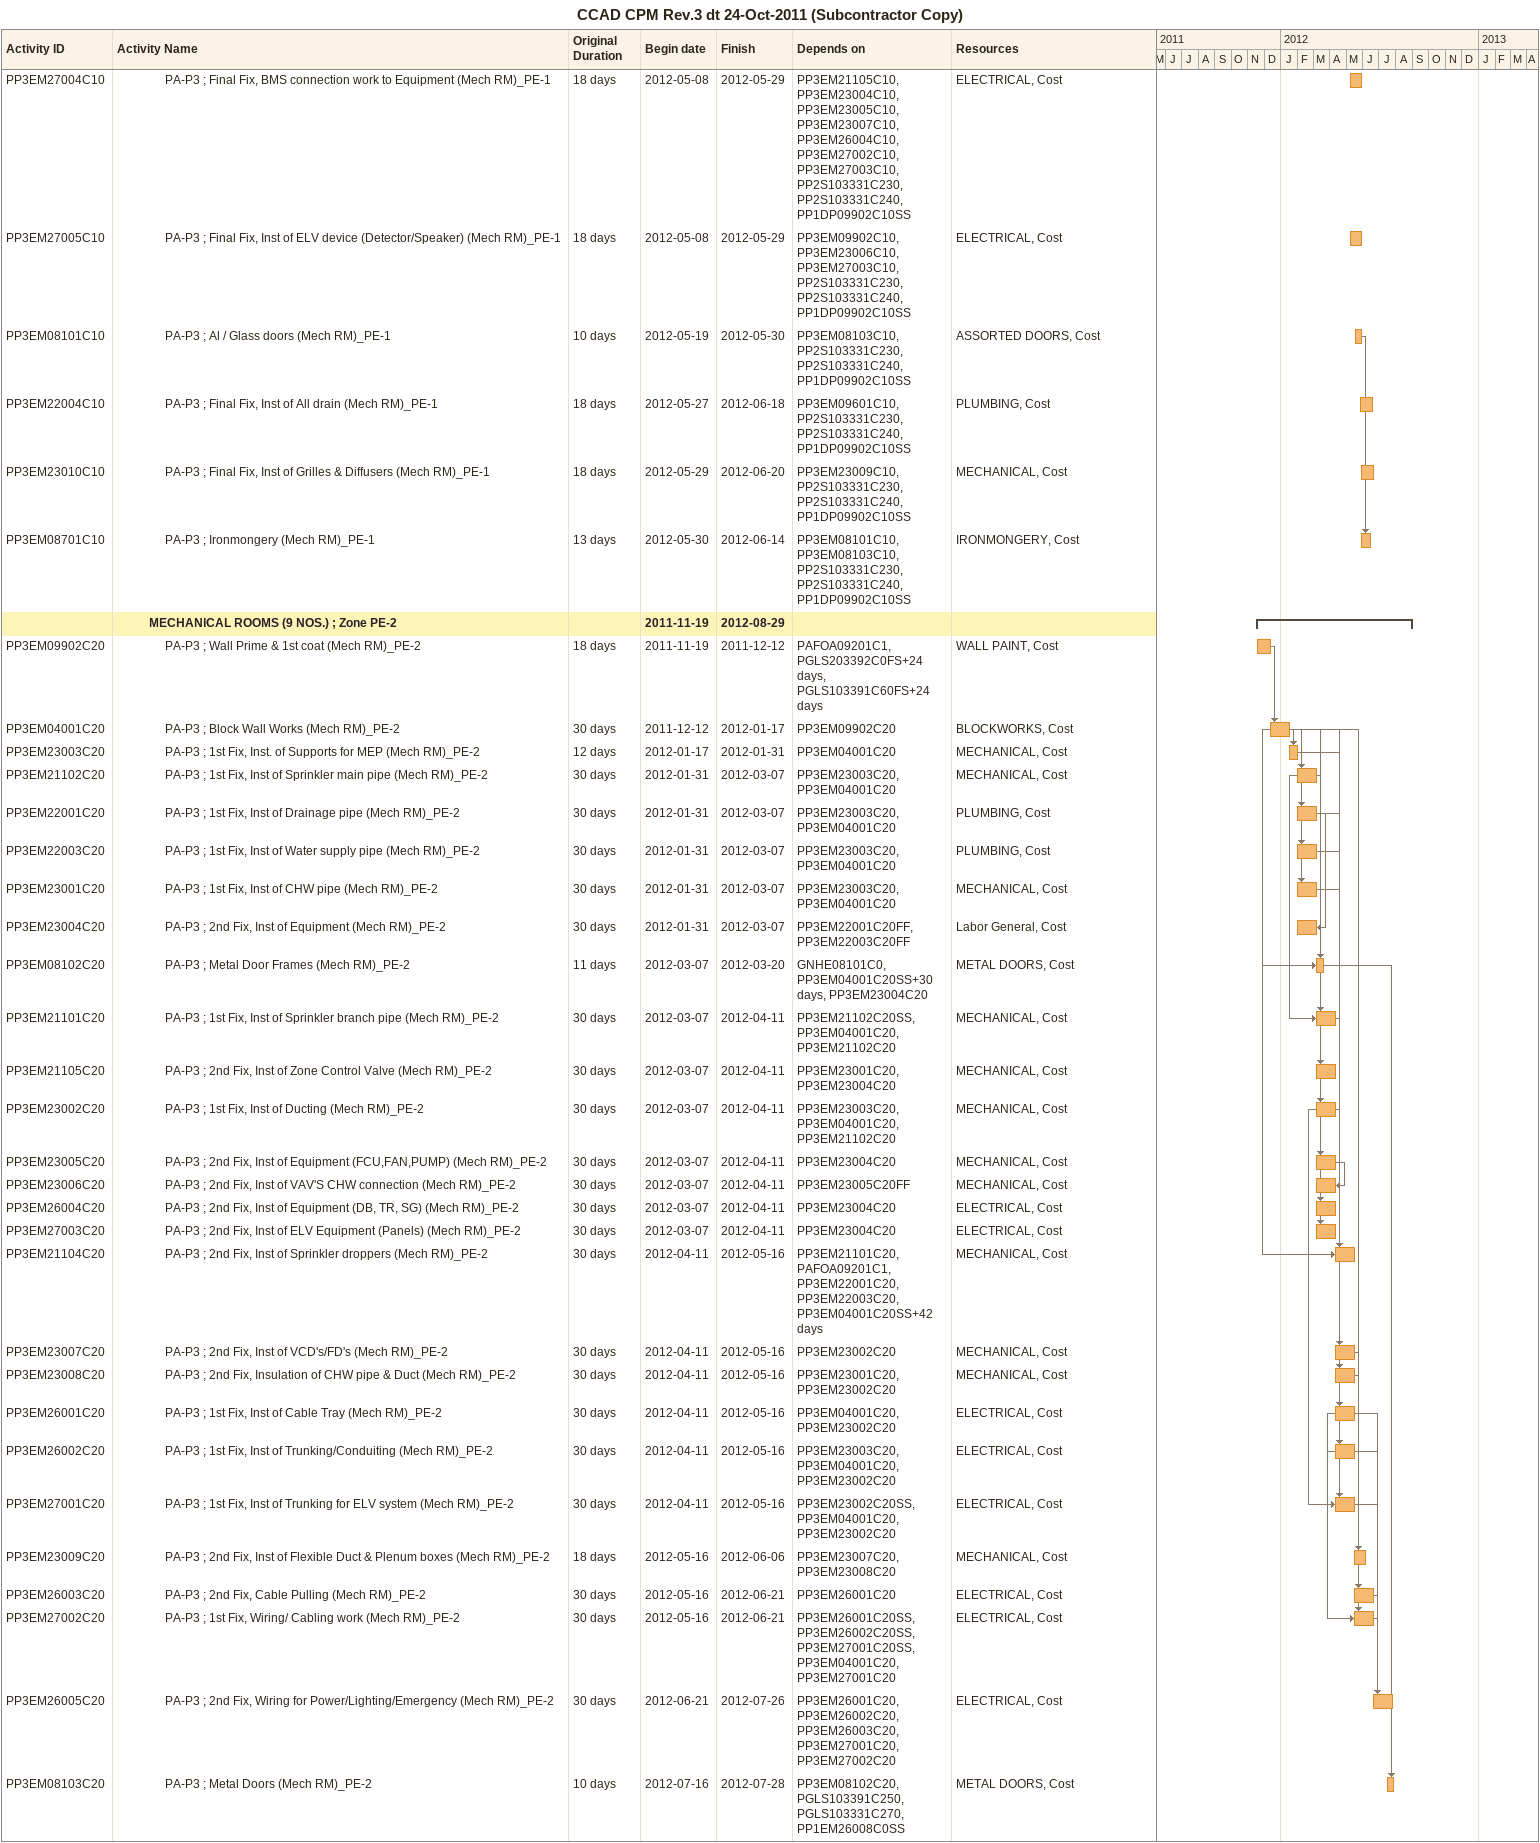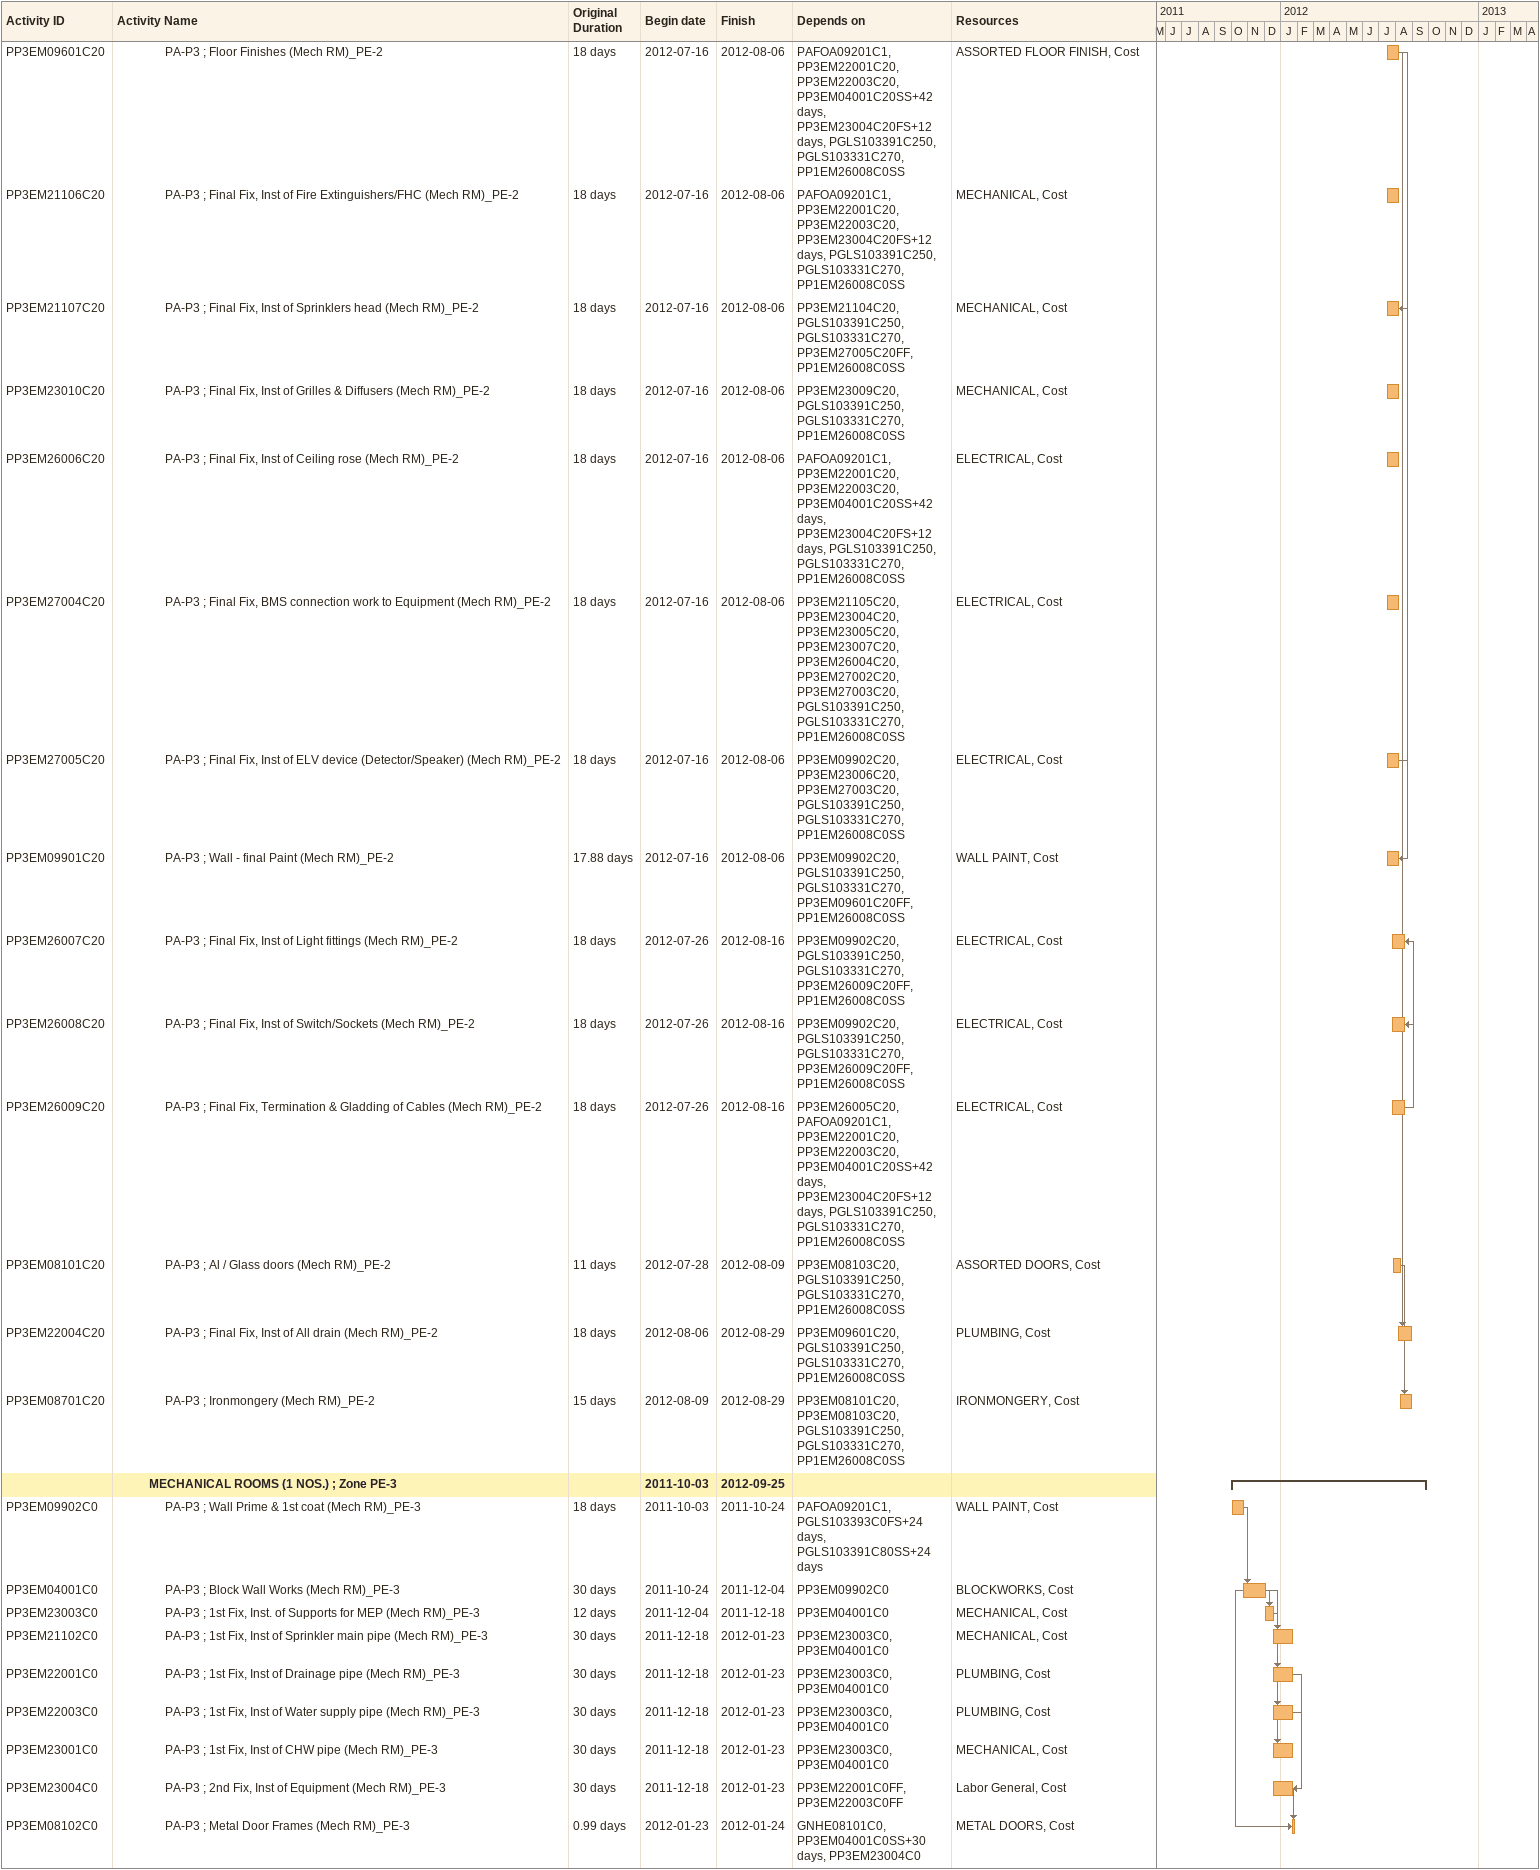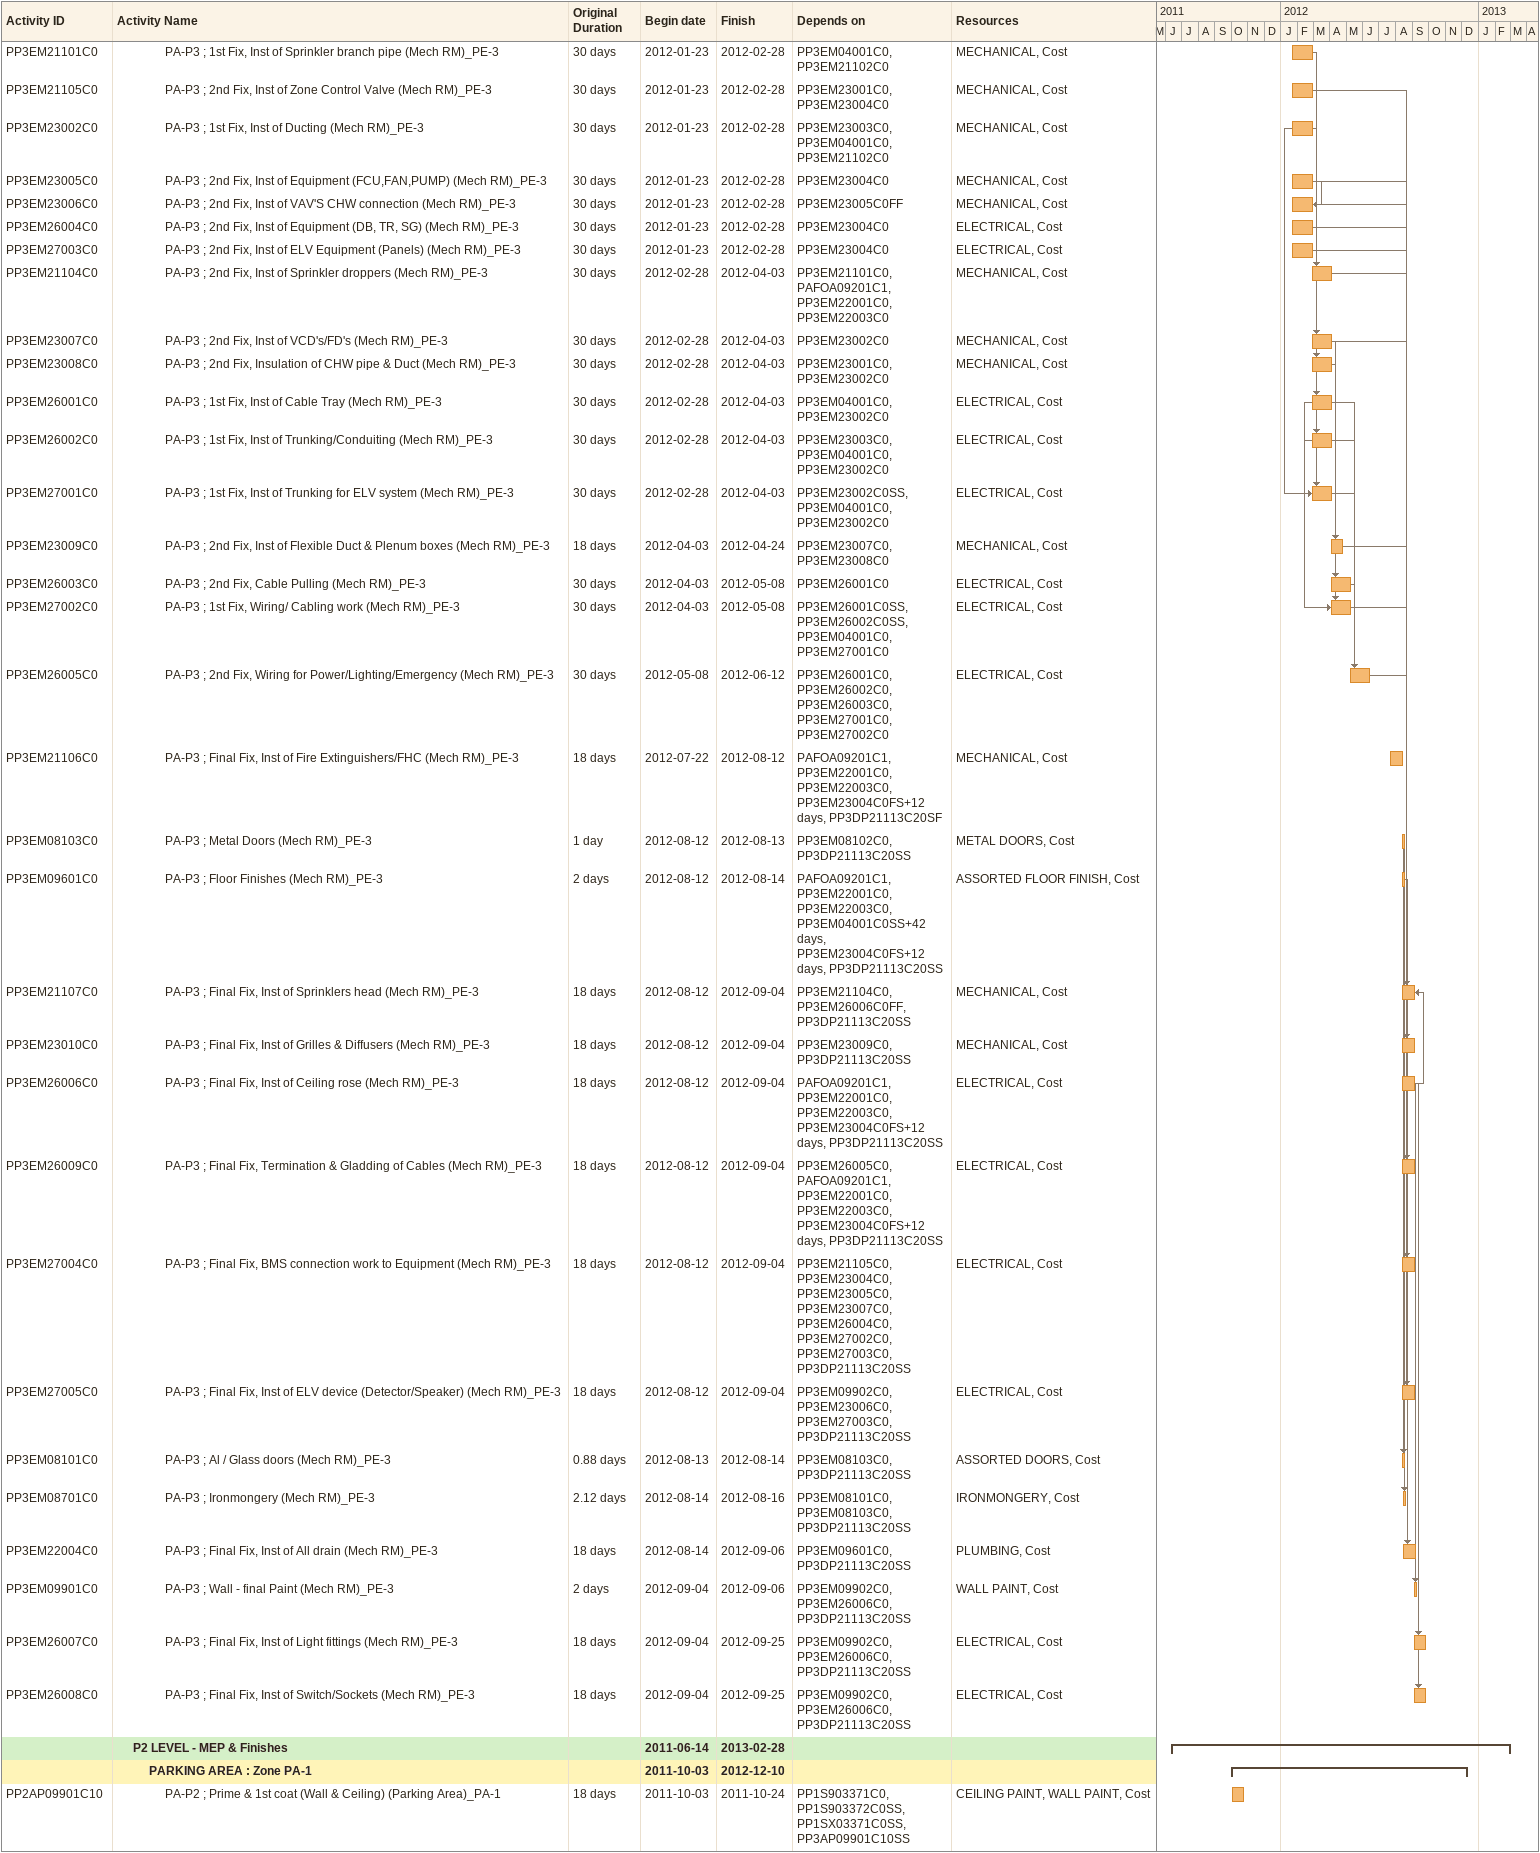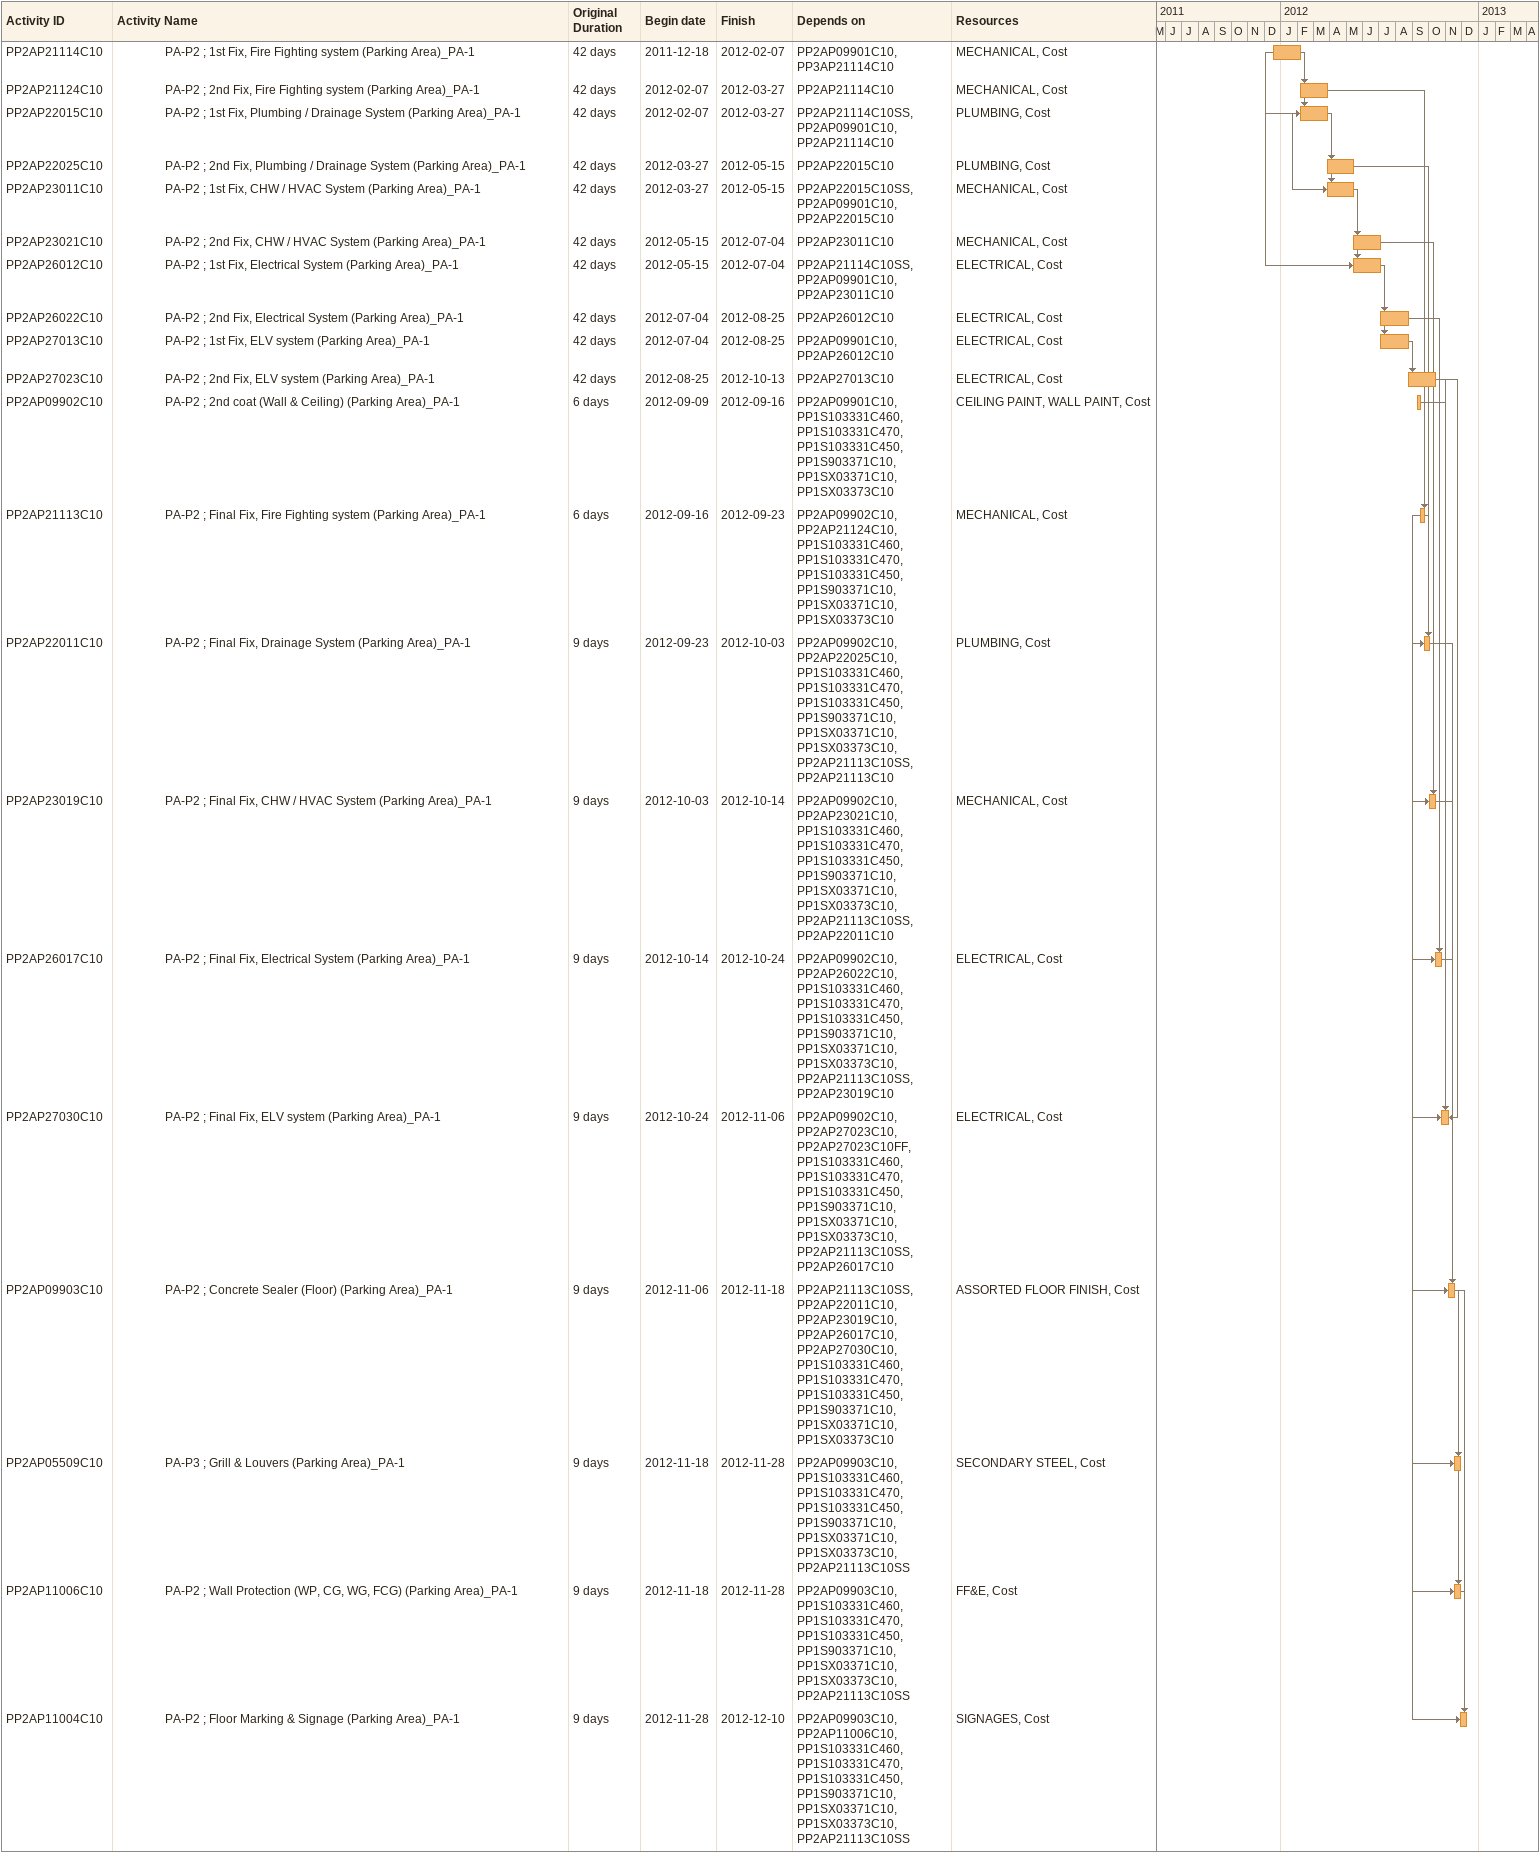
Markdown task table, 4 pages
CCAD CPM Rev.3 dt 24-Oct-2011 (Subcontractor Copy)

| ID | Level | Task | Original duration | Start | Finish | Predecessors | Resources |
|---|---|---|---|---|---|---|---|
| PP3EM27004C10 | 4 | PA-P3 ; Final Fix, BMS connection work to Equipment (Mech RM)_PE-1 | 18d | 2012-05-08 | 2012-05-29 | PP3EM21105C10, PP3EM23004C10, PP3EM23005C10, PP3EM23007C10, PP3EM26004C10, PP3EM27002C10, PP3EM27003C10, PP2S103331C230, PP2S103331C240, PP1DP09902C10SS | ELECTRICAL, Cost |
| PP3EM27005C10 | 4 | PA-P3 ; Final Fix, Inst of ELV device (Detector/Speaker) (Mech RM)_PE-1 | 18d | 2012-05-08 | 2012-05-29 | PP3EM09902C10, PP3EM23006C10, PP3EM27003C10, PP2S103331C230, PP2S103331C240, PP1DP09902C10SS | ELECTRICAL, Cost |
| PP3EM08101C10 | 4 | PA-P3 ; Al / Glass doors (Mech RM)_PE-1 | 10d | 2012-05-19 | 2012-05-30 | PP3EM08103C10, PP2S103331C230, PP2S103331C240, PP1DP09902C10SS | ASSORTED DOORS, Cost |
| PP3EM22004C10 | 4 | PA-P3 ; Final Fix, Inst of All drain (Mech RM)_PE-1 | 18d | 2012-05-27 | 2012-06-18 | PP3EM09601C10, PP2S103331C230, PP2S103331C240, PP1DP09902C10SS | PLUMBING, Cost |
| PP3EM23010C10 | 4 | PA-P3 ; Final Fix, Inst of Grilles & Diffusers (Mech RM)_PE-1 | 18d | 2012-05-29 | 2012-06-20 | PP3EM23009C10, PP2S103331C230, PP2S103331C240, PP1DP09902C10SS | MECHANICAL, Cost |
| PP3EM08701C10 | 4 | PA-P3 ; Ironmongery (Mech RM)_PE-1 | 13d | 2012-05-30 | 2012-06-14 | PP3EM08101C10, PP3EM08103C10, PP2S103331C230, PP2S103331C240, PP1DP09902C10SS | IRONMONGERY, Cost |
|  | 3 | **MECHANICAL ROOMS (9 NOS.) ; Zone PE-2** |  | 2011-11-19 | 2012-08-29 |  |  |
| PP3EM09902C20 | 4 | PA-P3 ; Wall Prime & 1st coat (Mech RM)_PE-2 | 18d | 2011-11-19 | 2011-12-12 | PAFOA09201C1, PGLS203392C0FS+24d, PGLS103391C60FS+24d | WALL PAINT, Cost |
| PP3EM04001C20 | 4 | PA-P3 ; Block Wall Works (Mech RM)_PE-2 | 30d | 2011-12-12 | 2012-01-17 | PP3EM09902C20 | BLOCKWORKS, Cost |
| PP3EM23003C20 | 4 | PA-P3 ; 1st Fix, Inst. of Supports for MEP (Mech RM)_PE-2 | 12d | 2012-01-17 | 2012-01-31 | PP3EM04001C20 | MECHANICAL, Cost |
| PP3EM21102C20 | 4 | PA-P3 ; 1st Fix, Inst of Sprinkler main pipe (Mech RM)_PE-2 | 30d | 2012-01-31 | 2012-03-07 | PP3EM23003C20, PP3EM04001C20 | MECHANICAL, Cost |
| PP3EM22001C20 | 4 | PA-P3 ; 1st Fix, Inst of Drainage pipe (Mech RM)_PE-2 | 30d | 2012-01-31 | 2012-03-07 | PP3EM23003C20, PP3EM04001C20 | PLUMBING, Cost |
| PP3EM22003C20 | 4 | PA-P3 ; 1st Fix, Inst of Water supply pipe (Mech RM)_PE-2 | 30d | 2012-01-31 | 2012-03-07 | PP3EM23003C20, PP3EM04001C20 | PLUMBING, Cost |
| PP3EM23001C20 | 4 | PA-P3 ; 1st Fix, Inst of CHW pipe (Mech RM)_PE-2 | 30d | 2012-01-31 | 2012-03-07 | PP3EM23003C20, PP3EM04001C20 | MECHANICAL, Cost |
| PP3EM23004C20 | 4 | PA-P3 ; 2nd Fix, Inst of Equipment (Mech RM)_PE-2 | 30d | 2012-01-31 | 2012-03-07 | PP3EM22001C20FF, PP3EM22003C20FF | Labor General, Cost |
| PP3EM08102C20 | 4 | PA-P3 ; Metal Door Frames (Mech RM)_PE-2 | 11d | 2012-03-07 | 2012-03-20 | GNHE08101C0, PP3EM04001C20SS+30d, PP3EM23004C20 | METAL DOORS, Cost |
| PP3EM21101C20 | 4 | PA-P3 ; 1st Fix, Inst of Sprinkler branch pipe (Mech RM)_PE-2 | 30d | 2012-03-07 | 2012-04-11 | PP3EM21102C20SS, PP3EM04001C20, PP3EM21102C20 | MECHANICAL, Cost |
| PP3EM21105C20 | 4 | PA-P3 ; 2nd Fix, Inst of Zone Control Valve (Mech RM)_PE-2 | 30d | 2012-03-07 | 2012-04-11 | PP3EM23001C20, PP3EM23004C20 | MECHANICAL, Cost |
| PP3EM23002C20 | 4 | PA-P3 ; 1st Fix, Inst of Ducting (Mech RM)_PE-2 | 30d | 2012-03-07 | 2012-04-11 | PP3EM23003C20, PP3EM04001C20, PP3EM21102C20 | MECHANICAL, Cost |
| PP3EM23005C20 | 4 | PA-P3 ; 2nd Fix, Inst of Equipment (FCU,FAN,PUMP) (Mech RM)_PE-2 | 30d | 2012-03-07 | 2012-04-11 | PP3EM23004C20 | MECHANICAL, Cost |
| PP3EM23006C20 | 4 | PA-P3 ; 2nd Fix, Inst of VAV'S CHW connection (Mech RM)_PE-2 | 30d | 2012-03-07 | 2012-04-11 | PP3EM23005C20FF | MECHANICAL, Cost |
| PP3EM26004C20 | 4 | PA-P3 ; 2nd Fix, Inst of Equipment (DB, TR, SG) (Mech RM)_PE-2 | 30d | 2012-03-07 | 2012-04-11 | PP3EM23004C20 | ELECTRICAL, Cost |
| PP3EM27003C20 | 4 | PA-P3 ; 2nd Fix, Inst of ELV Equipment (Panels) (Mech RM)_PE-2 | 30d | 2012-03-07 | 2012-04-11 | PP3EM23004C20 | ELECTRICAL, Cost |
| PP3EM21104C20 | 4 | PA-P3 ; 2nd Fix, Inst of Sprinkler droppers (Mech RM)_PE-2 | 30d | 2012-04-11 | 2012-05-16 | PP3EM21101C20, PAFOA09201C1, PP3EM22001C20, PP3EM22003C20, PP3EM04001C20SS+42d | MECHANICAL, Cost |
| PP3EM23007C20 | 4 | PA-P3 ; 2nd Fix, Inst of VCD's/FD's (Mech RM)_PE-2 | 30d | 2012-04-11 | 2012-05-16 | PP3EM23002C20 | MECHANICAL, Cost |
| PP3EM23008C20 | 4 | PA-P3 ; 2nd Fix, Insulation of CHW pipe & Duct (Mech RM)_PE-2 | 30d | 2012-04-11 | 2012-05-16 | PP3EM23001C20, PP3EM23002C20 | MECHANICAL, Cost |
| PP3EM26001C20 | 4 | PA-P3 ; 1st Fix, Inst of Cable Tray (Mech RM)_PE-2 | 30d | 2012-04-11 | 2012-05-16 | PP3EM04001C20, PP3EM23002C20 | ELECTRICAL, Cost |
| PP3EM26002C20 | 4 | PA-P3 ; 1st Fix, Inst of Trunking/Conduiting (Mech RM)_PE-2 | 30d | 2012-04-11 | 2012-05-16 | PP3EM23003C20, PP3EM04001C20, PP3EM23002C20 | ELECTRICAL, Cost |
| PP3EM27001C20 | 4 | PA-P3 ; 1st Fix, Inst of Trunking for ELV system (Mech RM)_PE-2 | 30d | 2012-04-11 | 2012-05-16 | PP3EM23002C20SS, PP3EM04001C20, PP3EM23002C20 | ELECTRICAL, Cost |
| PP3EM23009C20 | 4 | PA-P3 ; 2nd Fix, Inst of Flexible Duct & Plenum boxes (Mech RM)_PE-2 | 18d | 2012-05-16 | 2012-06-06 | PP3EM23007C20, PP3EM23008C20 | MECHANICAL, Cost |
| PP3EM26003C20 | 4 | PA-P3 ; 2nd Fix, Cable Pulling (Mech RM)_PE-2 | 30d | 2012-05-16 | 2012-06-21 | PP3EM26001C20 | ELECTRICAL, Cost |
| PP3EM27002C20 | 4 | PA-P3 ; 1st Fix, Wiring/ Cabling work (Mech RM)_PE-2 | 30d | 2012-05-16 | 2012-06-21 | PP3EM26001C20SS, PP3EM26002C20SS, PP3EM27001C20SS, PP3EM04001C20, PP3EM27001C20 | ELECTRICAL, Cost |
| PP3EM26005C20 | 4 | PA-P3 ; 2nd Fix, Wiring for Power/Lighting/Emergency (Mech RM)_PE-2 | 30d | 2012-06-21 | 2012-07-26 | PP3EM26001C20, PP3EM26002C20, PP3EM26003C20, PP3EM27001C20, PP3EM27002C20 | ELECTRICAL, Cost |
| PP3EM08103C20 | 4 | PA-P3 ; Metal Doors (Mech RM)_PE-2 | 10d | 2012-07-16 | 2012-07-28 | PP3EM08102C20, PGLS103391C250, PGLS103331C270, PP1EM26008C0SS | METAL DOORS, Cost |
| PP3EM09601C20 | 4 | PA-P3 ; Floor Finishes (Mech RM)_PE-2 | 18d | 2012-07-16 | 2012-08-06 | PAFOA09201C1, PP3EM22001C20, PP3EM22003C20, PP3EM04001C20SS+42d, PP3EM23004C20FS+12d, PGLS103391C250, PGLS103331C270, PP1EM26008C0SS | ASSORTED FLOOR FINISH, Cost |
| PP3EM21106C20 | 4 | PA-P3 ; Final Fix, Inst of Fire Extinguishers/FHC (Mech RM)_PE-2 | 18d | 2012-07-16 | 2012-08-06 | PAFOA09201C1, PP3EM22001C20, PP3EM22003C20, PP3EM23004C20FS+12d, PGLS103391C250, PGLS103331C270, PP1EM26008C0SS | MECHANICAL, Cost |
| PP3EM21107C20 | 4 | PA-P3 ; Final Fix, Inst of Sprinklers head (Mech RM)_PE-2 | 18d | 2012-07-16 | 2012-08-06 | PP3EM21104C20, PGLS103391C250, PGLS103331C270, PP3EM27005C20FF, PP1EM26008C0SS | MECHANICAL, Cost |
| PP3EM23010C20 | 4 | PA-P3 ; Final Fix, Inst of Grilles & Diffusers (Mech RM)_PE-2 | 18d | 2012-07-16 | 2012-08-06 | PP3EM23009C20, PGLS103391C250, PGLS103331C270, PP1EM26008C0SS | MECHANICAL, Cost |
| PP3EM26006C20 | 4 | PA-P3 ; Final Fix, Inst of Ceiling rose (Mech RM)_PE-2 | 18d | 2012-07-16 | 2012-08-06 | PAFOA09201C1, PP3EM22001C20, PP3EM22003C20, PP3EM04001C20SS+42d, PP3EM23004C20FS+12d, PGLS103391C250, PGLS103331C270, PP1EM26008C0SS | ELECTRICAL, Cost |
| PP3EM27004C20 | 4 | PA-P3 ; Final Fix, BMS connection work to Equipment (Mech RM)_PE-2 | 18d | 2012-07-16 | 2012-08-06 | PP3EM21105C20, PP3EM23004C20, PP3EM23005C20, PP3EM23007C20, PP3EM26004C20, PP3EM27002C20, PP3EM27003C20, PGLS103391C250, PGLS103331C270, PP1EM26008C0SS | ELECTRICAL, Cost |
| PP3EM27005C20 | 4 | PA-P3 ; Final Fix, Inst of ELV device (Detector/Speaker) (Mech RM)_PE-2 | 18d | 2012-07-16 | 2012-08-06 | PP3EM09902C20, PP3EM23006C20, PP3EM27003C20, PGLS103391C250, PGLS103331C270, PP1EM26008C0SS | ELECTRICAL, Cost |
| PP3EM09901C20 | 4 | PA-P3 ; Wall - final Paint (Mech RM)_PE-2 | 17.88d | 2012-07-16 | 2012-08-06 | PP3EM09902C20, PGLS103391C250, PGLS103331C270, PP3EM09601C20FF, PP1EM26008C0SS | WALL PAINT, Cost |
| PP3EM26007C20 | 4 | PA-P3 ; Final Fix, Inst of Light fittings (Mech RM)_PE-2 | 18d | 2012-07-26 | 2012-08-16 | PP3EM09902C20, PGLS103391C250, PGLS103331C270, PP3EM26009C20FF, PP1EM26008C0SS | ELECTRICAL, Cost |
| PP3EM26008C20 | 4 | PA-P3 ; Final Fix, Inst of Switch/Sockets (Mech RM)_PE-2 | 18d | 2012-07-26 | 2012-08-16 | PP3EM09902C20, PGLS103391C250, PGLS103331C270, PP3EM26009C20FF, PP1EM26008C0SS | ELECTRICAL, Cost |
| PP3EM26009C20 | 4 | PA-P3 ; Final Fix, Termination & Gladding of Cables (Mech RM)_PE-2 | 18d | 2012-07-26 | 2012-08-16 | PP3EM26005C20, PAFOA09201C1, PP3EM22001C20, PP3EM22003C20, PP3EM04001C20SS+42d, PP3EM23004C20FS+12d, PGLS103391C250, PGLS103331C270, PP1EM26008C0SS | ELECTRICAL, Cost |
| PP3EM08101C20 | 4 | PA-P3 ; Al / Glass doors (Mech RM)_PE-2 | 11d | 2012-07-28 | 2012-08-09 | PP3EM08103C20, PGLS103391C250, PGLS103331C270, PP1EM26008C0SS | ASSORTED DOORS, Cost |
| PP3EM22004C20 | 4 | PA-P3 ; Final Fix, Inst of All drain (Mech RM)_PE-2 | 18d | 2012-08-06 | 2012-08-29 | PP3EM09601C20, PGLS103391C250, PGLS103331C270, PP1EM26008C0SS | PLUMBING, Cost |
| PP3EM08701C20 | 4 | PA-P3 ; Ironmongery (Mech RM)_PE-2 | 15d | 2012-08-09 | 2012-08-29 | PP3EM08101C20, PP3EM08103C20, PGLS103391C250, PGLS103331C270, PP1EM26008C0SS | IRONMONGERY, Cost |
|  | 3 | **MECHANICAL ROOMS (1 NOS.) ; Zone PE-3** |  | 2011-10-03 | 2012-09-25 |  |  |
| PP3EM09902C0 | 4 | PA-P3 ; Wall Prime & 1st coat (Mech RM)_PE-3 | 18d | 2011-10-03 | 2011-10-24 | PAFOA09201C1, PGLS103393C0FS+24d, PGLS103391C80SS+24d | WALL PAINT, Cost |
| PP3EM04001C0 | 4 | PA-P3 ; Block Wall Works (Mech RM)_PE-3 | 30d | 2011-10-24 | 2011-12-04 | PP3EM09902C0 | BLOCKWORKS, Cost |
| PP3EM23003C0 | 4 | PA-P3 ; 1st Fix, Inst. of Supports for MEP (Mech RM)_PE-3 | 12d | 2011-12-04 | 2011-12-18 | PP3EM04001C0 | MECHANICAL, Cost |
| PP3EM21102C0 | 4 | PA-P3 ; 1st Fix, Inst of Sprinkler main pipe (Mech RM)_PE-3 | 30d | 2011-12-18 | 2012-01-23 | PP3EM23003C0, PP3EM04001C0 | MECHANICAL, Cost |
| PP3EM22001C0 | 4 | PA-P3 ; 1st Fix, Inst of Drainage pipe (Mech RM)_PE-3 | 30d | 2011-12-18 | 2012-01-23 | PP3EM23003C0, PP3EM04001C0 | PLUMBING, Cost |
| PP3EM22003C0 | 4 | PA-P3 ; 1st Fix, Inst of Water supply pipe (Mech RM)_PE-3 | 30d | 2011-12-18 | 2012-01-23 | PP3EM23003C0, PP3EM04001C0 | PLUMBING, Cost |
| PP3EM23001C0 | 4 | PA-P3 ; 1st Fix, Inst of CHW pipe (Mech RM)_PE-3 | 30d | 2011-12-18 | 2012-01-23 | PP3EM23003C0, PP3EM04001C0 | MECHANICAL, Cost |
| PP3EM23004C0 | 4 | PA-P3 ; 2nd Fix, Inst of Equipment (Mech RM)_PE-3 | 30d | 2011-12-18 | 2012-01-23 | PP3EM22001C0FF, PP3EM22003C0FF | Labor General, Cost |
| PP3EM08102C0 | 4 | PA-P3 ; Metal Door Frames (Mech RM)_PE-3 | 0.99d | 2012-01-23 | 2012-01-24 | GNHE08101C0, PP3EM04001C0SS+30d, PP3EM23004C0 | METAL DOORS, Cost |
| PP3EM21101C0 | 4 | PA-P3 ; 1st Fix, Inst of Sprinkler branch pipe (Mech RM)_PE-3 | 30d | 2012-01-23 | 2012-02-28 | PP3EM04001C0, PP3EM21102C0 | MECHANICAL, Cost |
| PP3EM21105C0 | 4 | PA-P3 ; 2nd Fix, Inst of Zone Control Valve (Mech RM)_PE-3 | 30d | 2012-01-23 | 2012-02-28 | PP3EM23001C0, PP3EM23004C0 | MECHANICAL, Cost |
| PP3EM23002C0 | 4 | PA-P3 ; 1st Fix, Inst of Ducting (Mech RM)_PE-3 | 30d | 2012-01-23 | 2012-02-28 | PP3EM23003C0, PP3EM04001C0, PP3EM21102C0 | MECHANICAL, Cost |
| PP3EM23005C0 | 4 | PA-P3 ; 2nd Fix, Inst of Equipment (FCU,FAN,PUMP) (Mech RM)_PE-3 | 30d | 2012-01-23 | 2012-02-28 | PP3EM23004C0 | MECHANICAL, Cost |
| PP3EM23006C0 | 4 | PA-P3 ; 2nd Fix, Inst of VAV'S CHW connection (Mech RM)_PE-3 | 30d | 2012-01-23 | 2012-02-28 | PP3EM23005C0FF | MECHANICAL, Cost |
| PP3EM26004C0 | 4 | PA-P3 ; 2nd Fix, Inst of Equipment (DB, TR, SG) (Mech RM)_PE-3 | 30d | 2012-01-23 | 2012-02-28 | PP3EM23004C0 | ELECTRICAL, Cost |
| PP3EM27003C0 | 4 | PA-P3 ; 2nd Fix, Inst of ELV Equipment (Panels) (Mech RM)_PE-3 | 30d | 2012-01-23 | 2012-02-28 | PP3EM23004C0 | ELECTRICAL, Cost |
| PP3EM21104C0 | 4 | PA-P3 ; 2nd Fix, Inst of Sprinkler droppers (Mech RM)_PE-3 | 30d | 2012-02-28 | 2012-04-03 | PP3EM21101C0, PAFOA09201C1, PP3EM22001C0, PP3EM22003C0 | MECHANICAL, Cost |
| PP3EM23007C0 | 4 | PA-P3 ; 2nd Fix, Inst of VCD's/FD's (Mech RM)_PE-3 | 30d | 2012-02-28 | 2012-04-03 | PP3EM23002C0 | MECHANICAL, Cost |
| PP3EM23008C0 | 4 | PA-P3 ; 2nd Fix, Insulation of CHW pipe & Duct (Mech RM)_PE-3 | 30d | 2012-02-28 | 2012-04-03 | PP3EM23001C0, PP3EM23002C0 | MECHANICAL, Cost |
| PP3EM26001C0 | 4 | PA-P3 ; 1st Fix, Inst of Cable Tray (Mech RM)_PE-3 | 30d | 2012-02-28 | 2012-04-03 | PP3EM04001C0, PP3EM23002C0 | ELECTRICAL, Cost |
| PP3EM26002C0 | 4 | PA-P3 ; 1st Fix, Inst of Trunking/Conduiting (Mech RM)_PE-3 | 30d | 2012-02-28 | 2012-04-03 | PP3EM23003C0, PP3EM04001C0, PP3EM23002C0 | ELECTRICAL, Cost |
| PP3EM27001C0 | 4 | PA-P3 ; 1st Fix, Inst of Trunking for ELV system (Mech RM)_PE-3 | 30d | 2012-02-28 | 2012-04-03 | PP3EM23002C0SS, PP3EM04001C0, PP3EM23002C0 | ELECTRICAL, Cost |
| PP3EM23009C0 | 4 | PA-P3 ; 2nd Fix, Inst of Flexible Duct & Plenum boxes (Mech RM)_PE-3 | 18d | 2012-04-03 | 2012-04-24 | PP3EM23007C0, PP3EM23008C0 | MECHANICAL, Cost |
| PP3EM26003C0 | 4 | PA-P3 ; 2nd Fix, Cable Pulling (Mech RM)_PE-3 | 30d | 2012-04-03 | 2012-05-08 | PP3EM26001C0 | ELECTRICAL, Cost |
| PP3EM27002C0 | 4 | PA-P3 ; 1st Fix, Wiring/ Cabling work (Mech RM)_PE-3 | 30d | 2012-04-03 | 2012-05-08 | PP3EM26001C0SS, PP3EM26002C0SS, PP3EM04001C0, PP3EM27001C0 | ELECTRICAL, Cost |
| PP3EM26005C0 | 4 | PA-P3 ; 2nd Fix, Wiring for Power/Lighting/Emergency (Mech RM)_PE-3 | 30d | 2012-05-08 | 2012-06-12 | PP3EM26001C0, PP3EM26002C0, PP3EM26003C0, PP3EM27001C0, PP3EM27002C0 | ELECTRICAL, Cost |
| PP3EM21106C0 | 4 | PA-P3 ; Final Fix, Inst of Fire Extinguishers/FHC (Mech RM)_PE-3 | 18d | 2012-07-22 | 2012-08-12 | PAFOA09201C1, PP3EM22001C0, PP3EM22003C0, PP3EM23004C0FS+12d, PP3DP21113C20SF | MECHANICAL, Cost |
| PP3EM08103C0 | 4 | PA-P3 ; Metal Doors (Mech RM)_PE-3 | 1d | 2012-08-12 | 2012-08-13 | PP3EM08102C0, PP3DP21113C20SS | METAL DOORS, Cost |
| PP3EM09601C0 | 4 | PA-P3 ; Floor Finishes (Mech RM)_PE-3 | 2d | 2012-08-12 | 2012-08-14 | PAFOA09201C1, PP3EM22001C0, PP3EM22003C0, PP3EM04001C0SS+42d, PP3EM23004C0FS+12d, PP3DP21113C20SS | ASSORTED FLOOR FINISH, Cost |
| PP3EM21107C0 | 4 | PA-P3 ; Final Fix, Inst of Sprinklers head (Mech RM)_PE-3 | 18d | 2012-08-12 | 2012-09-04 | PP3EM21104C0, PP3EM26006C0FF, PP3DP21113C20SS | MECHANICAL, Cost |
| PP3EM23010C0 | 4 | PA-P3 ; Final Fix, Inst of Grilles & Diffusers (Mech RM)_PE-3 | 18d | 2012-08-12 | 2012-09-04 | PP3EM23009C0, PP3DP21113C20SS | MECHANICAL, Cost |
| PP3EM26006C0 | 4 | PA-P3 ; Final Fix, Inst of Ceiling rose (Mech RM)_PE-3 | 18d | 2012-08-12 | 2012-09-04 | PAFOA09201C1, PP3EM22001C0, PP3EM22003C0, PP3EM23004C0FS+12d, PP3DP21113C20SS | ELECTRICAL, Cost |
| PP3EM26009C0 | 4 | PA-P3 ; Final Fix, Termination & Gladding of Cables (Mech RM)_PE-3 | 18d | 2012-08-12 | 2012-09-04 | PP3EM26005C0, PAFOA09201C1, PP3EM22001C0, PP3EM22003C0, PP3EM23004C0FS+12d, PP3DP21113C20SS | ELECTRICAL, Cost |
| PP3EM27004C0 | 4 | PA-P3 ; Final Fix, BMS connection work to Equipment (Mech RM)_PE-3 | 18d | 2012-08-12 | 2012-09-04 | PP3EM21105C0, PP3EM23004C0, PP3EM23005C0, PP3EM23007C0, PP3EM26004C0, PP3EM27002C0, PP3EM27003C0, PP3DP21113C20SS | ELECTRICAL, Cost |
| PP3EM27005C0 | 4 | PA-P3 ; Final Fix, Inst of ELV device (Detector/Speaker) (Mech RM)_PE-3 | 18d | 2012-08-12 | 2012-09-04 | PP3EM09902C0, PP3EM23006C0, PP3EM27003C0, PP3DP21113C20SS | ELECTRICAL, Cost |
| PP3EM08101C0 | 4 | PA-P3 ; Al / Glass doors (Mech RM)_PE-3 | 0.88d | 2012-08-13 | 2012-08-14 | PP3EM08103C0, PP3DP21113C20SS | ASSORTED DOORS, Cost |
| PP3EM08701C0 | 4 | PA-P3 ; Ironmongery (Mech RM)_PE-3 | 2.12d | 2012-08-14 | 2012-08-16 | PP3EM08101C0, PP3EM08103C0, PP3DP21113C20SS | IRONMONGERY, Cost |
| PP3EM22004C0 | 4 | PA-P3 ; Final Fix, Inst of All drain (Mech RM)_PE-3 | 18d | 2012-08-14 | 2012-09-06 | PP3EM09601C0, PP3DP21113C20SS | PLUMBING, Cost |
| PP3EM09901C0 | 4 | PA-P3 ; Wall - final Paint (Mech RM)_PE-3 | 2d | 2012-09-04 | 2012-09-06 | PP3EM09902C0, PP3EM26006C0, PP3DP21113C20SS | WALL PAINT, Cost |
| PP3EM26007C0 | 4 | PA-P3 ; Final Fix, Inst of Light fittings (Mech RM)_PE-3 | 18d | 2012-09-04 | 2012-09-25 | PP3EM09902C0, PP3EM26006C0, PP3DP21113C20SS | ELECTRICAL, Cost |
| PP3EM26008C0 | 4 | PA-P3 ; Final Fix, Inst of Switch/Sockets (Mech RM)_PE-3 | 18d | 2012-09-04 | 2012-09-25 | PP3EM09902C0, PP3EM26006C0, PP3DP21113C20SS | ELECTRICAL, Cost |
|  | 2 | **P2 LEVEL - MEP & Finishes** |  | 2011-06-14 | 2013-02-28 |  |  |
|  | 3 | **PARKING AREA : Zone PA-1** |  | 2011-10-03 | 2012-12-10 |  |  |
| PP2AP09901C10 | 4 | PA-P2 ; Prime & 1st coat (Wall & Ceiling) (Parking Area)_PA-1 | 18d | 2011-10-03 | 2011-10-24 | PP1S903371C0, PP1S903372C0SS, PP1SX03371C0SS, PP3AP09901C10SS | CEILING PAINT, WALL PAINT, Cost |
| PP2AP21114C10 | 4 | PA-P2 ; 1st Fix, Fire Fighting system (Parking Area)_PA-1 | 42d | 2011-12-18 | 2012-02-07 | PP2AP09901C10, PP3AP21114C10 | MECHANICAL, Cost |
| PP2AP21124C10 | 4 | PA-P2 ; 2nd Fix, Fire Fighting system (Parking Area)_PA-1 | 42d | 2012-02-07 | 2012-03-27 | PP2AP21114C10 | MECHANICAL, Cost |
| PP2AP22015C10 | 4 | PA-P2 ; 1st Fix, Plumbing / Drainage System (Parking Area)_PA-1 | 42d | 2012-02-07 | 2012-03-27 | PP2AP21114C10SS, PP2AP09901C10, PP2AP21114C10 | PLUMBING, Cost |
| PP2AP22025C10 | 4 | PA-P2 ; 2nd Fix, Plumbing / Drainage System (Parking Area)_PA-1 | 42d | 2012-03-27 | 2012-05-15 | PP2AP22015C10 | PLUMBING, Cost |
| PP2AP23011C10 | 4 | PA-P2 ; 1st Fix, CHW / HVAC System (Parking Area)_PA-1 | 42d | 2012-03-27 | 2012-05-15 | PP2AP22015C10SS, PP2AP09901C10, PP2AP22015C10 | MECHANICAL, Cost |
| PP2AP23021C10 | 4 | PA-P2 ; 2nd Fix, CHW / HVAC System (Parking Area)_PA-1 | 42d | 2012-05-15 | 2012-07-04 | PP2AP23011C10 | MECHANICAL, Cost |
| PP2AP26012C10 | 4 | PA-P2 ; 1st Fix, Electrical System (Parking Area)_PA-1 | 42d | 2012-05-15 | 2012-07-04 | PP2AP21114C10SS, PP2AP09901C10, PP2AP23011C10 | ELECTRICAL, Cost |
| PP2AP26022C10 | 4 | PA-P2 ; 2nd Fix, Electrical System (Parking Area)_PA-1 | 42d | 2012-07-04 | 2012-08-25 | PP2AP26012C10 | ELECTRICAL, Cost |
| PP2AP27013C10 | 4 | PA-P2 ; 1st Fix, ELV system (Parking Area)_PA-1 | 42d | 2012-07-04 | 2012-08-25 | PP2AP09901C10, PP2AP26012C10 | ELECTRICAL, Cost |
| PP2AP27023C10 | 4 | PA-P2 ; 2nd Fix, ELV system (Parking Area)_PA-1 | 42d | 2012-08-25 | 2012-10-13 | PP2AP27013C10 | ELECTRICAL, Cost |
| PP2AP09902C10 | 4 | PA-P2 ; 2nd coat (Wall & Ceiling) (Parking Area)_PA-1 | 6d | 2012-09-09 | 2012-09-16 | PP2AP09901C10, PP1S103331C460, PP1S103331C470, PP1S103331C450, PP1S903371C10, PP1SX03371C10, PP1SX03373C10 | CEILING PAINT, WALL PAINT, Cost |
| PP2AP21113C10 | 4 | PA-P2 ; Final Fix, Fire Fighting system (Parking Area)_PA-1 | 6d | 2012-09-16 | 2012-09-23 | PP2AP09902C10, PP2AP21124C10, PP1S103331C460, PP1S103331C470, PP1S103331C450, PP1S903371C10, PP1SX03371C10, PP1SX03373C10 | MECHANICAL, Cost |
| PP2AP22011C10 | 4 | PA-P2 ; Final Fix, Drainage System (Parking Area)_PA-1 | 9d | 2012-09-23 | 2012-10-03 | PP2AP09902C10, PP2AP22025C10, PP1S103331C460, PP1S103331C470, PP1S103331C450, PP1S903371C10, PP1SX03371C10, PP1SX03373C10, PP2AP21113C10SS, PP2AP21113C10 | PLUMBING, Cost |
| PP2AP23019C10 | 4 | PA-P2 ; Final Fix, CHW / HVAC System (Parking Area)_PA-1 | 9d | 2012-10-03 | 2012-10-14 | PP2AP09902C10, PP2AP23021C10, PP1S103331C460, PP1S103331C470, PP1S103331C450, PP1S903371C10, PP1SX03371C10, PP1SX03373C10, PP2AP21113C10SS, PP2AP22011C10 | MECHANICAL, Cost |
| PP2AP26017C10 | 4 | PA-P2 ; Final Fix, Electrical System (Parking Area)_PA-1 | 9d | 2012-10-14 | 2012-10-24 | PP2AP09902C10, PP2AP26022C10, PP1S103331C460, PP1S103331C470, PP1S103331C450, PP1S903371C10, PP1SX03371C10, PP1SX03373C10, PP2AP21113C10SS, PP2AP23019C10 | ELECTRICAL, Cost |
| PP2AP27030C10 | 4 | PA-P2 ; Final Fix, ELV system (Parking Area)_PA-1 | 9d | 2012-10-24 | 2012-11-06 | PP2AP09902C10, PP2AP27023C10, PP2AP27023C10FF, PP1S103331C460, PP1S103331C470, PP1S103331C450, PP1S903371C10, PP1SX03371C10, PP1SX03373C10, PP2AP21113C10SS, PP2AP26017C10 | ELECTRICAL, Cost |
| PP2AP09903C10 | 4 | PA-P2 ; Concrete Sealer (Floor) (Parking Area)_PA-1 | 9d | 2012-11-06 | 2012-11-18 | PP2AP21113C10SS, PP2AP22011C10, PP2AP23019C10, PP2AP26017C10, PP2AP27030C10, PP1S103331C460, PP1S103331C470, PP1S103331C450, PP1S903371C10, PP1SX03371C10, PP1SX03373C10 | ASSORTED FLOOR FINISH, Cost |
| PP2AP05509C10 | 4 | PA-P3 ; Grill & Louvers (Parking Area)_PA-1 | 9d | 2012-11-18 | 2012-11-28 | PP2AP09903C10, PP1S103331C460, PP1S103331C470, PP1S103331C450, PP1S903371C10, PP1SX03371C10, PP1SX03373C10, PP2AP21113C10SS | SECONDARY STEEL, Cost |
| PP2AP11006C10 | 4 | PA-P2 ; Wall Protection (WP, CG, WG, FCG) (Parking Area)_PA-1 | 9d | 2012-11-18 | 2012-11-28 | PP2AP09903C10, PP1S103331C460, PP1S103331C470, PP1S103331C450, PP1S903371C10, PP1SX03371C10, PP1SX03373C10, PP2AP21113C10SS | FF&E, Cost |
| PP2AP11004C10 | 4 | PA-P2 ; Floor Marking & Signage (Parking Area)_PA-1 | 9d | 2012-11-28 | 2012-12-10 | PP2AP09903C10, PP2AP11006C10, PP1S103331C460, PP1S103331C470, PP1S103331C450, PP1S903371C10, PP1SX03371C10, PP1SX03373C10, PP2AP21113C10SS | SIGNAGES, Cost |
